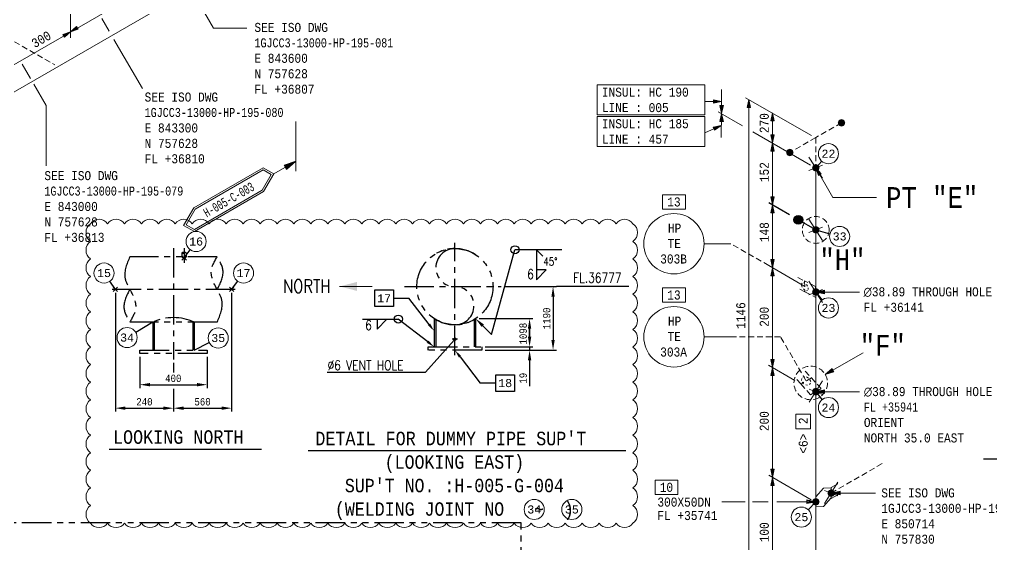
# Model space of a CAD drawing. Extents: x 0 to 841, y 0 to 594.
# Drawn here: x 237.4 to 527.1, y 151 to 307.4 of the extents above; entities that cross this region are included whole.
import ezdxf
from ezdxf.enums import TextEntityAlignment as Align

# ---------------------------------------------------------------- set-up
doc = ezdxf.new("R2010")
doc.units = 0
doc.header["$LTSCALE"] = 7
doc.header["$MEASUREMENT"] = 0
for name, pattern in [('CENTER', [2, 1.25, -0.25, 0.25, -0.25]), ('HIDDEN', [0.375, 0.25, -0.125]), ('PHANTOM', [2.5, 1.25, -0.25, 0.25, -0.25, 0.25, -0.25])]:
    doc.linetypes.add(name, pattern=pattern)
for name, color, linetype in [('1', 7, 'Continuous'), ('3', 7, 'Continuous'), ('FAB', 2, 'Continuous'), ('SUPT', 4, 'Continuous'), ('SYM', 7, 'Continuous'), ('T-TEXT1', 7, 'Continuous')]:
    doc.layers.add(name, color=color, linetype=linetype)
doc.styles.add('MARKING', font='monotxt.shx', dxfattribs={"width": 0.85, "height": 2.6})
doc.styles.add('ROMANS', font='romans.shx')
doc.styles.get("Standard").update_dxf_attribs({"font": 'txt.shx'})
doc.styles.add('TXT', font='monotxt.shx')

# ---------------------------------------------------------------- blocks, each defined once
blk = doc.blocks.new('TRI')
at = {"lineweight": 0}
blk.add_hatch(color=4, dxfattribs=at).paths.add_polyline_path([(340.4, 360.05), (339.74, 356.85), (341.07, 356.85)])
at = {"layer": 'SUPT', "lineweight": 0}
blk.add_line((340.4, 360.05), (339.74, 356.85), dxfattribs=at)
blk.add_lwpolyline([(340.4, 360.05), (341.07, 356.85), (339.74, 356.85), (340.4, 360.05), (341.07, 356.85)], dxfattribs=at)

msp = doc.modelspace()

# ---------------------------------------------------------------- hatches: boundary and pattern name
at = {"layer": 'FAB'}
msp.add_hatch(color=256, dxfattribs=at).paths.add_polyline_path([(470.8, 247.73, 1), (468.2, 247.73, 1)])

# ---------------------------------------------------------------- linework, layer by layer
at = {"color": 4}
msp.add_line((524.66, 176.55), (581.2, 176.55), dxfattribs=at)
at = {"color": 2, "linetype": 'Continuous'}
for points in [[(343.3, 221.87), (343.3, 226.83), (348.83, 226.83), (348.83, 221.87), (343.3, 221.87)], [(379.39, 196.62), (379.39, 201.58), (384.92, 201.58), (384.92, 196.62), (379.39, 196.62)]]:
    msp.add_lwpolyline(points, dxfattribs=at)
at = {"layer": '1', "color": 1, "linetype": 'Continuous', "lineweight": 0}
for p, q in [((474.7, 263.23), (474.7, 226.23)), ((474.7, 226.23), (474.7, 196.53)), ((474.7, 196.53), (474.7, 163.73)), ((474.7, 163.73), (474.7, 132.13))]:
    msp.add_line(p, q, dxfattribs=at)
at = {"layer": '1', "color": 2, "linetype": 'Continuous', "lineweight": 0}
for points in [[(477.34, 225.68), (474.69, 226.23), (477.34, 226.78), (477.34, 225.68)], [(477.34, 225.79), (474.69, 226.23), (477.34, 226.68)], [(477.34, 226.02), (474.69, 226.23), (477.34, 226.57)], [(477.34, 226.13), (474.69, 226.23), (477.34, 226.34)], [(480.09, 202.48), (477.52, 201.63), (479.54, 203.43), (480.09, 202.48)], [(480.03, 202.57), (477.52, 201.63), (479.59, 203.34)], [(479.92, 202.77), (477.52, 201.63), (479.65, 203.25)], [(479.87, 202.87), (477.52, 201.63), (479.76, 203.05)], [(477.35, 195.98), (474.7, 196.53), (477.35, 197.08), (477.35, 195.98)], [(477.35, 196.09), (474.7, 196.53), (477.35, 196.98)], [(477.35, 196.32), (474.7, 196.53), (477.35, 196.87)], [(477.35, 196.43), (474.7, 196.53), (477.35, 196.64)], [(481.95, 165.78), (479.3, 166.33), (481.95, 166.88), (481.95, 165.78)], [(481.95, 165.9), (479.3, 166.33), (481.95, 166.78)], [(481.95, 166.12), (479.3, 166.33), (481.95, 166.67)], [(481.95, 166.23), (479.3, 166.33), (481.95, 166.45)], [(472.05, 163.18), (474.7, 163.73), (472.05, 164.28), (472.05, 163.18)], [(472.05, 163.3), (474.7, 163.73), (472.05, 164.18)], [(472.05, 163.52), (474.7, 163.73), (472.05, 164.07)], [(472.05, 163.63), (474.7, 163.73), (472.05, 163.85)]]:
    msp.add_lwpolyline(points, dxfattribs=at)
at = {"layer": '3', "color": 2, "linetype": 'Continuous', "lineweight": 0}
for p, q in [((107.31, 211.62), (583.22, 486.47)), ((107.31, 219.9), (336.57, 352.12)), ((446.66, 279.42), (446.66, 286.62)), ((453.8, 284.13), (473.4, 272.83)), ((446.66, 283.02), (441.66, 283.02)), ((454.8, 143.68), (454.8, 283.63)), ((445.66, 279.92), (452.9, 275.71)), ((446.56, 272.22), (446.66, 279.42)), ((461.8, 270.63), (461.8, 279.63)), ((446.56, 275.82), (441.66, 273.62)), ((455.91, 273.97), (473.12, 264)), ((461.8, 233.48), (461.8, 270.63)), ((460.7, 234.11), (471.43, 227.91)), ((461.8, 171), (461.8, 233.48)), ((460.6, 204.43), (468.47, 199.89)), ((460.7, 171.63), (473.3, 164.33)), ((461.8, 139.66), (461.8, 171.13))]:
    msp.add_line(p, q, dxfattribs=at)
at = {"layer": '3', "color": 2, "linetype": 'HIDDEN', "lineweight": 0}
for p, q in [((460.7, 234.11), (449.44, 240.61)), ((469.33, 230.54), (471.37, 229.51)), ((470.63, 228.91), (470.43, 228.61)), ((471.43, 228.91), (471.03, 229.01)), ((474.64, 227.83), (471.37, 229.51)), ((471.37, 229.51), (471.49, 226.31)), ((471.37, 229.51), (471.49, 226.31)), ((471.49, 226.31), (469.45, 227.34)), ((470.43, 228.21), (470.63, 227.71)), ((471.03, 227.21), (471.43, 226.81)), ((471.49, 226.31), (474.75, 224.63)), ((472.23, 228.01), (471.93, 228.51)), ((471.93, 226.61), (472.23, 226.71)), ((472.43, 227.01), (472.43, 227.51)), ((474.69, 226.23), (474.64, 227.83)), ((474.7, 224.63), (474.7, 226.23)), ((464.2, 212.91), (449.44, 212.88)), ((471.79, 199.83), (464.15, 213.01)), ((470.25, 198.83), (468.45, 200.83)), ((473.45, 200.63), (470.25, 198.83)), ((473.4, 200.63), (470.3, 198.83)), ((470.55, 200.43), (470.45, 199.83)), ((471.45, 200.93), (470.85, 200.83)), ((471.55, 202.63), (473.45, 200.63)), ((472.55, 200.53), (471.95, 200.93)), ((473.25, 199.53), (472.95, 200.03)), ((476.3, 197.43), (473.4, 200.63)), ((470.3, 198.83), (473.1, 195.63)), ((470.65, 199.33), (471.05, 198.83)), ((471.75, 198.53), (472.25, 198.43)), ((472.85, 198.63), (473.15, 199.03)), ((474.7, 196.53), (476.3, 197.43)), ((473.1, 195.63), (474.7, 196.53))]:
    msp.add_line(p, q, dxfattribs=at)
at = {"layer": '3', "color": 2, "linetype": 'Continuous', "lineweight": 0}
for points in [[(254.94, 304.52), (252.64, 303.72), (254.44, 305.32), (254.94, 304.52)], [(254.84, 304.62), (252.64, 303.72), (254.54, 305.22)], [(254.84, 304.72), (252.64, 303.72), (254.54, 305.12)], [(254.74, 304.82), (252.64, 303.72), (254.64, 305.02)], [(250.34, 302.92), (252.64, 303.72), (250.84, 302.12), (250.34, 302.92)], [(250.44, 302.82), (252.64, 303.72), (250.74, 302.22)], [(250.44, 302.72), (252.64, 303.72), (250.74, 302.32)], [(250.54, 302.62), (252.64, 303.72), (250.64, 302.42)], [(409.56, 279.02), (441.66, 279.02), (441.66, 287.92), (409.56, 287.92), (409.56, 279.02)], [(444.26, 283.52), (446.66, 283.02), (444.26, 282.52), (444.26, 283.52)], [(444.26, 283.42), (446.66, 283.02), (444.26, 282.62)], [(444.26, 283.32), (446.66, 283.02), (444.26, 282.82)], [(444.26, 283.12), (446.66, 283.02), (444.26, 282.92)], [(447.16, 281.82), (446.66, 279.42), (446.16, 281.82), (447.16, 281.82)], [(447.06, 281.82), (446.66, 279.42), (446.26, 281.82)], [(446.96, 281.82), (446.66, 279.42), (446.46, 281.82)], [(446.76, 281.82), (446.66, 279.42), (446.56, 281.82)], [(454.3, 281.23), (454.8, 283.63), (455.3, 281.23), (454.3, 281.23)], [(454.4, 281.23), (454.8, 283.63), (455.2, 281.23)], [(454.6, 281.23), (454.8, 283.63), (455.1, 281.23)], [(454.7, 281.23), (454.8, 283.63), (454.9, 281.23)], [(409.56, 269.62), (441.66, 269.62), (441.66, 278.52), (409.56, 278.52), (409.56, 269.62)], [(446.16, 277.02), (446.66, 279.42), (447.16, 277.02), (446.16, 277.02)], [(446.26, 277.02), (446.66, 279.42), (447.06, 277.02)], [(446.46, 277.02), (446.66, 279.42), (446.96, 277.02)], [(446.56, 277.02), (446.66, 279.42), (446.76, 277.02)], [(461.3, 277.23), (461.8, 279.63), (462.3, 277.23), (461.3, 277.23)], [(461.4, 277.23), (461.8, 279.63), (462.2, 277.23)], [(461.6, 277.23), (461.8, 279.63), (462.1, 277.23)], [(461.7, 277.23), (461.8, 279.63), (461.9, 277.23)], [(444.16, 275.32), (446.56, 275.82), (444.56, 274.42), (444.16, 275.32)], [(444.26, 275.22), (446.56, 275.82), (444.56, 274.52)], [(444.26, 275.12), (446.56, 275.82), (444.46, 274.62)], [(444.36, 275.02), (446.56, 275.82), (444.46, 274.72)], [(462.3, 273.03), (461.8, 270.63), (461.3, 273.03), (462.3, 273.03)], [(462.2, 273.03), (461.8, 270.63), (461.4, 273.03)], [(462.1, 273.03), (461.8, 270.63), (461.6, 273.03)], [(461.9, 273.03), (461.8, 270.63), (461.7, 273.03)], [(461.3, 268.23), (461.8, 270.63), (462.3, 268.23), (461.3, 268.23)], [(461.4, 268.23), (461.8, 270.63), (462.2, 268.23)], [(461.6, 268.23), (461.8, 270.63), (462.1, 268.23)], [(461.7, 268.23), (461.8, 270.63), (461.9, 268.23)], [(476.3, 261.43), (474.7, 263.23), (475.5, 260.93), (476.3, 261.43)], [(476.2, 261.33), (474.7, 263.23), (475.6, 261.03)], [(476.1, 261.33), (474.7, 263.23), (475.7, 261.03)], [(476, 261.23), (474.7, 263.23), (475.8, 261.13)], [(429.04, 250.91), (435.84, 250.91), (435.84, 255.21), (429.04, 255.21), (429.04, 250.91)], [(462.3, 254.58), (461.8, 252.18), (461.3, 254.58), (462.3, 254.58)], [(461.3, 249.78), (461.8, 252.18), (462.3, 249.78), (461.3, 249.78)], [(462.2, 254.58), (461.8, 252.18), (461.4, 254.58)], [(461.4, 249.78), (461.8, 252.18), (462.2, 249.78)], [(462.1, 254.58), (461.8, 252.18), (461.6, 254.58)], [(461.6, 249.78), (461.8, 252.18), (462.1, 249.78)], [(461.9, 254.58), (461.8, 252.18), (461.7, 254.58)], [(461.7, 249.78), (461.8, 252.18), (461.9, 249.78)], [(462.3, 235.88), (461.8, 233.48), (461.3, 235.88), (462.3, 235.88)], [(462.2, 235.88), (461.8, 233.48), (461.4, 235.88)], [(462.1, 235.88), (461.8, 233.48), (461.6, 235.88)], [(461.9, 235.88), (461.8, 233.48), (461.7, 235.88)], [(461.3, 231.08), (461.8, 233.48), (462.3, 231.08), (461.3, 231.08)], [(461.4, 231.08), (461.8, 233.48), (462.2, 231.08)], [(461.6, 231.08), (461.8, 233.48), (462.1, 231.08)], [(461.7, 231.08), (461.8, 233.48), (461.9, 231.08)], [(429.04, 223.18), (435.84, 223.18), (435.84, 227.48), (429.04, 227.48), (429.04, 223.18)], [(462.3, 206.14), (461.8, 203.74), (461.3, 206.14), (462.3, 206.14)], [(462.2, 206.14), (461.8, 203.74), (461.4, 206.14)], [(462.1, 206.14), (461.8, 203.74), (461.6, 206.14)], [(461.9, 206.14), (461.8, 203.74), (461.7, 206.14)], [(461.3, 201.34), (461.8, 203.74), (462.3, 201.34), (461.3, 201.34)], [(461.4, 201.34), (461.8, 203.74), (462.2, 201.34)], [(461.6, 201.34), (461.8, 203.74), (462.1, 201.34)], [(461.7, 201.34), (461.8, 203.74), (461.9, 201.34)], [(473.1, 185.43), (473.1, 189.83), (468.8, 189.83), (468.8, 185.43), (473.1, 185.43)], [(462.3, 173.4), (461.8, 171), (461.3, 173.4), (462.3, 173.4)], [(461.3, 168.6), (461.8, 171), (462.3, 168.6), (461.3, 168.6)], [(462.2, 173.4), (461.8, 171), (461.4, 173.4)], [(461.4, 168.6), (461.8, 171), (462.2, 168.6)], [(462, 173.4), (461.8, 171), (461.5, 173.4)], [(461.6, 168.6), (461.8, 171), (462.1, 168.6)], [(461.9, 173.4), (461.8, 171), (461.7, 173.4)], [(461.7, 168.6), (461.8, 171), (461.9, 168.6)], [(426.8, 165.87), (433.6, 165.87), (433.6, 170.17), (426.8, 170.17), (426.8, 165.87)]]:
    msp.add_lwpolyline(points, dxfattribs=at)
for centre in [(432.44, 240.61), (432.44, 212.88)]:
    msp.add_circle(centre, 9, dxfattribs=at)
at = {"layer": '3', "color": 2, "linetype": 'HIDDEN', "lineweight": 0}
for centre, radius in [((474.7, 244.73), 4), ((473.19, 199.13), 5)]:
    msp.add_circle(centre, radius, dxfattribs=at)
at = {"layer": 'FAB', "linetype": 'Continuous', "lineweight": 0}
for p, q in [((252.64, 301.93), (252.64, 314.2)), ((295.22, 304.85), (305.22, 304.85)), ((238.27, 294.11), (240.74, 289.83)), ((241.73, 288.12), (245.35, 281.84)), ((245.35, 281.84), (245.35, 263.84)), ((474.7, 263.23), (476.47, 265.21)), ((449.44, 240.61), (441.44, 240.61)), ((449.44, 212.88), (441.44, 212.88))]:
    msp.add_line(p, q, dxfattribs=at)
at = {"layer": 'FAB', "lineweight": 0}
for p, q in [((289.25, 315.2), (295.22, 304.85)), ((261.96, 307.77), (264.18, 303.93)), ((265.58, 301.5), (274.04, 286.85)), ((474.7, 263.23), (479.79, 254.42)), ((479.79, 254.42), (492.79, 254.42)), ((474.69, 226.23), (487.69, 226.23)), ((477.52, 201.63), (488.78, 208.13)), ((474.7, 196.53), (487.7, 196.53)), ((479.3, 166.33), (492.53, 166.33)), ((453.7, 163.73), (446.7, 163.73)), ((460.55, 163.73), (455.88, 163.73)), ((474.7, 163.73), (463.12, 163.73))]:
    msp.add_line(p, q, dxfattribs=at)
at = {"layer": 'FAB'}
for p, q in [((466.9, 249.23), (460.73, 252.8)), ((474.7, 244.73), (469.5, 247.73)), ((474.7, 244.73), (478.91, 243.58)), ((474.69, 226.23), (476.61, 223.83)), ((474.69, 196.53), (476.61, 194.13)), ((474.7, 163.73), (472.46, 161.34))]:
    msp.add_line(p, q, dxfattribs=at)
at = {"layer": 'FAB', "color": 4, "linetype": 'PHANTOM'}
for p, q in [((386.93, 157.43), (198.75, 157.43)), ((386.93, 67.92), (386.93, 157.43))]:
    msp.add_line(p, q, dxfattribs=at)
at = {"layer": 'FAB', "color": 2, "linetype": 'Continuous', "lineweight": 0}
for centre in [(478.48, 267.44), (481.81, 242.79), (478.48, 221.48), (478.48, 191.79), (470.41, 159.15)]:
    msp.add_circle(centre, 3, dxfattribs=at)
at = {"layer": 'FAB'}
msp.add_circle((469.5, 247.73), 1.3, dxfattribs=at)
at = {"layer": 'SUPT', "linetype": 'Continuous', "lineweight": 0}
for p, q in [((319.77, 277.05), (319.77, 262.2)), ((319.77, 265.2), (313.25, 261.43))]:
    msp.add_line(p, q, dxfattribs=at)
at = {"layer": 'SUPT', "color": 1, "linetype": 'CENTER'}
for p, q in [((367.18, 207.4), (367.18, 240.86)), ((283.32, 239.27), (283.32, 206.14)), ((286.49, 239.27), (286.49, 234.97)), ((301.73, 227), (265.07, 227)), ((352.11, 227.82), (380.92, 227.82)), ((367.96, 212.17), (366.4, 212.17))]:
    msp.add_line(p, q, dxfattribs=at)
at = {"layer": 'SUPT', "color": 1, "linetype": 'PHANTOM'}
for p, q in [((285.85, 237.86), (285.85, 236.71)), ((287.13, 237.86), (287.13, 236.71)), ((296.34, 236.71), (270.31, 236.71)), ((296.34, 217.28), (270.31, 217.28)), ((277.14, 217.28), (277.14, 208.88)), ((277.61, 217.48), (277.61, 208.88)), ((289.04, 217.48), (289.04, 208.88)), ((289.5, 217.28), (289.5, 208.88)), ((361, 218.3), (361, 209.9)), ((361.47, 218.01), (361.47, 209.9)), ((372.89, 218.01), (372.89, 209.9)), ((373.36, 218.3), (373.36, 209.9)), ((273.32, 208.88), (293.32, 208.88)), ((273.32, 207.88), (273.32, 208.88)), ((293.32, 208.88), (293.32, 207.88)), ((359.18, 209.9), (375.18, 209.9)), ((359.18, 208.9), (359.18, 209.9)), ((375.18, 208.9), (359.18, 208.9)), ((375.18, 209.9), (375.18, 208.9)), ((293.32, 207.88), (273.32, 207.88))]:
    msp.add_line(p, q, dxfattribs=at)
at = {"layer": 'SUPT', "color": 2}
for p, q in [((286.49, 236.4), (288.3, 238.84)), ((378.08, 213.58), (385.06, 238.8)), ((391.51, 238.8), (391.51, 229.84)), ((393.41, 236.89), (391.51, 238.8)), ((285.83, 235.74), (287.15, 237.05)), ((287.15, 235.74), (285.83, 237.05)), ((391.51, 229.84), (394.4, 232.82)), ((394.4, 232.82), (391.51, 232.82)), ((266, 227), (264.33, 229.41)), ((300.64, 227), (302.45, 229.44)), ((266.66, 226.34), (265.35, 227.65)), ((265.35, 226.34), (266.66, 227.65)), ((266, 226), (266, 190.61)), ((299.99, 226.34), (301.3, 227.65)), ((301.3, 226.34), (299.99, 227.65)), ((300.64, 226), (300.64, 190.61)), ((381.92, 227.82), (397.42, 227.82)), ((418.96, 227.82), (397.42, 227.82)), ((348.83, 224.35), (353.46, 224.35)), ((396.42, 224.82), (396.42, 211.9)), ((277.14, 217.28), (272.06, 214.21)), ((339.68, 218.16), (350.34, 218.16)), ((344, 215.18), (346.89, 218.16)), ((344, 218.16), (344, 215.18)), ((374.36, 218.3), (390.42, 218.3)), ((375.48, 216.18), (378.08, 213.58)), ((389.42, 212.9), (389.42, 216.19)), ((389.42, 215.59), (389.42, 212.9)), ((366.97, 211.91), (358.42, 202.36)), ((289.5, 208.88), (293.98, 211.16)), ((376.18, 209.9), (390.42, 209.9)), ((376.18, 208.9), (390.42, 208.9)), ((389.42, 209.9), (389.42, 208.9)), ((390.42, 208.9), (397.42, 208.9)), ((273.32, 206.88), (273.32, 197.61)), ((293.32, 206.88), (293.32, 197.61)), ((389.42, 205.9), (389.42, 198.18)), ((283.32, 205.14), (283.32, 202.24)), ((329.15, 202.36), (358.42, 202.36)), ((276.32, 198.61), (290.32, 198.61)), ((283.32, 197.4), (283.32, 190.61)), ((379.39, 199.1), (374.75, 199.1)), ((269, 191.61), (280.32, 191.61)), ((286.32, 191.61), (297.64, 191.61)), ((309.59, 179.32), (264.16, 179.32)), ((418.14, 178.89), (323.49, 178.89))]:
    msp.add_line(p, q, dxfattribs=at)
at = {"layer": 'SUPT', "color": 2, "linetype": 'Continuous'}
msp.add_line((399.04, 238.8), (385.04, 238.8), dxfattribs=at)
at = {"layer": 'SUPT', "color": 2, "lineweight": 0}
msp.add_line((342.53, 227.91), (332.8, 227.88), dxfattribs=at)
at = {"layer": 'SUPT', "linetype": 'Continuous', "lineweight": 0}
for points in [[(289.4, 251.33), (286.35, 246.06), (289.59, 244.25), (310.19, 256.16), (313.25, 261.43), (310.01, 263.24)], [(310.01, 262.59), (289.82, 250.92), (287.12, 246.27), (289.58, 244.9), (309.78, 256.57), (312.47, 261.22)]]:
    msp.add_lwpolyline(points, close=True, dxfattribs=at)
at = {"layer": 'SUPT', "color": 1, "linetype": 'Continuous', "lineweight": 0, "flags": 128}
msp.add_lwpolyline([(258.62, 246.57, 0.520567), (258.62, 246.57, 0.520567), (258.62, 246.57, 0.520567), (258.62, 241.32, 0.520567), (258.62, 236.07, 0.520567), (258.62, 230.83, 0.520567), (258.62, 225.58, 0.520567), (258.62, 220.33, 0.520567), (258.62, 215.08, 0.520567), (258.62, 209.83, 0.520567), (258.62, 204.58, 0.520567), (258.62, 199.34, 0.520567), (258.62, 194.09, 0.520567), (258.62, 188.84, 0.520567), (258.62, 183.59, 0.520567), (258.62, 178.34, 0.520567), (258.62, 173.1, 0.520567), (258.62, 167.85, 0.520567), (258.62, 162.6, 0.520567), (258.62, 157.35, 0.520567), (258.62, 157.35, 0.520567), (263.67, 157.35, 0.520567), (268.72, 157.35, 0.520567), (273.77, 157.35, 0.520567), (278.82, 157.35, 0.520567), (283.87, 157.35, 0.520567), (288.92, 157.35, 0.520567), (293.97, 157.35, 0.520567), (299.02, 157.35, 0.520567), (304.07, 157.35, 0.520567), (309.12, 157.35, 0.520567), (314.17, 157.35, 0.520567), (319.22, 157.35, 0.520567), (324.27, 157.35, 0.520567), (329.33, 157.35, 0.520567), (334.38, 157.35, 0.520567), (339.43, 157.35, 0.520567), (344.48, 157.35, 0.520567), (349.53, 157.35, 0.520567), (354.58, 157.35, 0.520567), (359.63, 157.35, 0.520567), (364.68, 157.35, 0.520567), (369.73, 157.35, 0.520567), (374.78, 157.35, 0.520567), (379.83, 157.35, 0.520567), (384.88, 157.35, 0.520567), (389.93, 157.35, 0.520567), (394.98, 157.35, 0.520567), (400.03, 157.35, 0.520567), (405.08, 157.35, 0.520567), (410.13, 157.35, 0.520567), (415.19, 157.35, 0.520567), (420.24, 157.35, 0.520567), (420.24, 157.35, 0.520567), (420.24, 162.6, 0.520567), (420.24, 167.85, 0.520567), (420.24, 173.1, 0.520567), (420.24, 178.34, 0.520567), (420.24, 183.59, 0.520567), (420.24, 188.84, 0.520567), (420.24, 194.09, 0.520567), (420.24, 199.34, 0.520567), (420.24, 204.58, 0.520567), (420.24, 209.83, 0.520567), (420.24, 215.08, 0.520567), (420.24, 220.33, 0.520567), (420.24, 225.58, 0.520567), (420.24, 230.83, 0.520567), (420.24, 236.07, 0.520567), (420.24, 241.32, 0.520567), (420.24, 246.57, 0.520567), (420.24, 246.57, 0.520567), (415.19, 246.57, 0.520567), (410.13, 246.57, 0.520567), (405.08, 246.57, 0.520567), (400.03, 246.57, 0.520567), (394.98, 246.57, 0.520567), (389.93, 246.57, 0.520567), (384.88, 246.57, 0.520567), (379.83, 246.57, 0.520567), (374.78, 246.57, 0.520567), (369.73, 246.57, 0.520567), (364.68, 246.57, 0.520567), (359.63, 246.57, 0.520567), (354.58, 246.57, 0.520567), (349.53, 246.57, 0.520567), (344.48, 246.57, 0.520567), (339.43, 246.57, 0.520567), (334.38, 246.57, 0.520567), (329.33, 246.57, 0.520567), (324.27, 246.57, 0.520567), (319.22, 246.57, 0.520567), (314.17, 246.57, 0.520567), (309.12, 246.57, 0.520567), (304.07, 246.57, 0.520567), (299.02, 246.57, 0.520567), (293.97, 246.57, 0.520567), (288.92, 246.57, 0.520567), (283.87, 246.57, 0.520567), (278.82, 246.57, 0.520567), (273.77, 246.57, 0.520567), (268.72, 246.57, 0.520567), (263.67, 246.57, 0.520567), (258.62, 246.57, 0.520567)], format="xyb", dxfattribs=at)
at = {"layer": 'SUPT', "color": 2, "linetype": 'Continuous'}
for points in [[(359.47, 216.58), (353.46, 224.35)], [(368.71, 206.92), (374.75, 199.1)]]:
    msp.add_lwpolyline(points, dxfattribs=at)
at = {"layer": 'SUPT', "color": 2}
msp.add_lwpolyline([(359.06, 211.4), (350.31, 218.16)], dxfattribs=at)
at = {"layer": 'SUPT', "color": 2, "linetype": 'Continuous', "lineweight": 0}
for centre in [(290.05, 241.28), (262.62, 231.88), (304.2, 231.88), (269.49, 212.65), (296.65, 212.52), (390.82, 161.43), (402.01, 161.43)]:
    msp.add_circle(centre, 3, dxfattribs=at)
at = {"layer": 'SUPT', "color": 1, "linetype": 'PHANTOM'}
for centre, radius in [((367.18, 227.82), 11.35), ((367.18, 212.17), 0.335)]:
    msp.add_circle(centre, radius, dxfattribs=at)
at = {"layer": 'SUPT', "color": 2}
for centre in [(385.07, 238.82), (350.34, 218.16)]:
    msp.add_circle(centre, 1.21, dxfattribs=at)
at = {"layer": 'SUPT', "color": 1, "linetype": 'PHANTOM'}
for centre, radius, start, end in [((367.18, 227.82), 11.35, 57.0169, 122.9831), ((367.18, 233.5), 5.68, 90, 270), ((286.49, 237.2), 0.803, 217.1673, 322.8327), ((367.18, 222.15), 5.68, 270, 90), ((283.32, 203.5), 15.1, 65.84, 114.16), ((367.18, 227.82), 11.35, 237.0169, 302.9831)]:
    msp.add_arc(centre, radius, start, end, dxfattribs=at)
for points in [[(286.49, 237.86), (286.37, 237.92), (286.15, 238.04), (285.94, 237.91), (285.85, 237.86)], [(296.34, 227), (297.28, 228.79), (298.99, 232.17), (297.15, 235.32), (296.34, 236.71)], [(270.31, 227), (269.36, 225.21), (267.65, 221.83), (269.49, 218.68), (270.31, 217.28)]]:
    msp.add_open_spline(points, degree=3, knots=[1.177559, 1.177559, 1.177559, 1.177559, 1.843458, 2.374059, 2.374059, 2.374059, 2.374059], dxfattribs=at)
for points in [[(287.13, 237.86), (286.73, 237.96), (286.49, 237.86), (286.13, 237.74), (285.85, 237.86)], [(270.31, 236.71), (268.85, 230.58), (270.31, 227), (272.06, 221.52), (270.31, 217.28)], [(296.34, 217.28), (297.8, 223.42), (296.34, 227), (294.58, 232.48), (296.34, 236.71)]]:
    msp.add_spline(points, degree=3, dxfattribs=at)
at = {"layer": 'SUPT', "color": 2, "lineweight": 0}
msp.add_solid([(338.01, 226.56), (338, 229.23), (332.8, 227.88)], dxfattribs=at)
at = {"layer": 'SUPT', "color": 2}
for points in [[(395.92, 224.82), (396.92, 224.82), (396.42, 227.82)], [(375.13, 215.82), (375.84, 216.53), (373.36, 218.3)], [(388.92, 215.3), (389.92, 215.3), (389.42, 218.3)], [(359.31, 211.73), (361.04, 209.87), (358.8, 211.07)], [(388.92, 212.9), (389.92, 212.9), (389.42, 209.9)], [(388.92, 212.9), (389.92, 212.9), (389.42, 209.9)], [(395.92, 211.9), (396.92, 211.9), (396.42, 208.9)], [(388.92, 205.9), (389.92, 205.9), (389.42, 208.9)], [(276.32, 199.11), (276.32, 198.11), (273.32, 198.61)], [(290.32, 199.11), (290.32, 198.11), (293.32, 198.61)], [(269, 192.11), (269, 191.11), (266, 191.61)], [(280.32, 192.11), (280.32, 191.11), (283.32, 191.61)], [(286.32, 192.11), (286.32, 191.11), (283.32, 191.61)], [(297.64, 192.11), (297.64, 191.11), (300.64, 191.61)]]:
    msp.add_solid(points, dxfattribs=at)
at = {"layer": 'SUPT', "color": 2, "linetype": 'Continuous'}
for points in [[(359.14, 216.32), (361, 214.6), (359.8, 216.83)], [(369.04, 207.18), (367.18, 208.9), (368.38, 206.67)]]:
    msp.add_solid(points, dxfattribs=at)
at = {"layer": 'SYM', "color": 2, "linetype": 'HIDDEN', "lineweight": 0}
for p, q in [((482.4, 276.63), (474.7, 272.23)), ((474.7, 272.23), (467, 267.83)), ((474.7, 272.23), (474.7, 263.23)), ((479.3, 166.33), (494.88, 175.33))]:
    msp.add_line(p, q, dxfattribs=at)
at = {"layer": 'T-TEXT1', "color": 2, "linetype": 'HIDDEN', "lineweight": 0}
msp.add_line((233.65, 302.12), (247.92, 293.92), dxfattribs=at)
at = {"layer": 'T-TEXT1', "color": 2, "linetype": 'Continuous', "lineweight": 0}
for p, q in [((472.67, 266.42), (476.67, 260.12)), ((472.67, 262.42), (476.67, 264.02)), ((472.67, 247.92), (476.67, 241.62)), ((472.67, 243.92), (476.67, 245.52)), ((472.67, 229.42), (476.67, 223.12)), ((472.67, 225.42), (476.67, 227.02)), ((476.72, 199.72), (472.72, 193.42)), ((476.72, 195.72), (472.72, 197.32)), ((481.32, 169.52), (477.32, 163.22)), ((481.32, 165.52), (477.32, 167.12))]:
    msp.add_line(p, q, dxfattribs=at)
for points in [[(482.4, 277.63), (482.6, 277.53), (482.7, 277.53), (482.9, 277.43), (483, 277.33), (483.1, 277.23), (483.2, 277.13), (483.3, 276.93), (483.3, 276.83), (483.4, 276.63), (483.3, 276.43), (483.3, 276.33), (483.2, 276.13), (483.1, 276.03), (483, 275.93), (482.9, 275.83), (482.7, 275.73), (482.6, 275.73), (482.4, 275.73), (482.2, 275.73), (482.1, 275.73), (481.9, 275.83), (481.8, 275.93), (481.7, 276.03), (481.6, 276.13), (481.5, 276.33), (481.5, 276.43), (481.5, 276.63), (481.5, 276.83), (481.5, 276.93), (481.6, 277.13), (481.7, 277.23), (481.8, 277.33), (481.9, 277.43), (482.1, 277.53), (482.2, 277.53), (482.4, 277.63), (482.4, 277.63), (482.6, 277.53), (482.4, 275.63), (482.2, 275.73), (482.4, 277.63), (482.6, 277.53), (482.7, 277.53), (482.2, 275.73), (482.1, 275.73), (482.6, 277.53), (482.7, 277.53), (482.9, 277.43), (482.1, 275.73), (481.9, 275.83), (482.7, 277.53), (482.9, 277.43), (483, 277.33), (481.9, 275.83), (481.8, 275.93), (482.9, 277.43), (483, 277.33), (483.1, 277.23), (481.8, 275.93), (481.7, 276.03), (483, 277.33), (483.1, 277.23), (483.2, 277.13), (481.7, 276.03), (481.6, 276.13), (483.1, 277.23), (483.2, 277.13), (483.3, 276.93), (481.6, 276.13), (481.5, 276.33), (483.2, 277.13), (483.3, 276.93), (483.3, 276.83), (481.5, 276.33), (481.5, 276.43), (483.3, 276.93), (483.3, 276.83), (483.4, 276.63), (481.5, 276.43), (481.4, 276.63), (483.3, 276.83), (483.4, 276.63), (483.3, 276.43), (481.4, 276.63), (481.5, 276.83), (483.4, 276.63), (483.3, 276.43), (483.3, 276.33), (481.5, 276.83), (481.5, 276.93), (483.3, 276.43), (483.3, 276.33), (483.2, 276.13), (481.5, 276.93), (481.6, 277.13), (483.3, 276.33)], [(483.3, 276.33), (483.2, 276.13), (483.1, 276.03), (481.6, 277.13), (481.7, 277.23), (483.2, 276.13), (483.1, 276.03), (483, 275.93), (481.7, 277.23), (481.8, 277.33), (483.1, 276.03), (483, 275.93), (482.9, 275.83), (481.8, 277.33), (481.9, 277.43), (483, 275.93), (482.9, 275.83), (482.7, 275.73), (481.9, 277.43), (482.1, 277.53), (482.9, 275.83), (482.7, 275.73), (482.6, 275.73), (482.1, 277.53), (482.2, 277.53), (482.7, 275.73), (482.6, 275.73), (482.4, 275.63), (482.2, 277.53), (482.4, 277.63), (482.6, 275.73)], [(467, 268.83), (467.2, 268.73), (467.3, 268.73), (467.5, 268.63), (467.6, 268.53), (467.7, 268.43), (467.8, 268.33), (467.9, 268.13), (467.9, 268.03), (468, 267.83), (467.9, 267.63), (467.9, 267.53), (467.8, 267.33), (467.7, 267.23), (467.6, 267.13), (467.5, 267.03), (467.3, 266.93), (467.2, 266.93), (467, 266.93), (466.8, 266.93), (466.7, 266.93), (466.5, 267.03), (466.4, 267.13), (466.3, 267.23), (466.2, 267.33), (466.1, 267.53), (466.1, 267.63), (466.1, 267.83), (466.1, 268.03), (466.1, 268.13), (466.2, 268.33), (466.3, 268.43), (466.4, 268.53), (466.5, 268.63), (466.7, 268.73), (466.8, 268.73), (467, 268.83), (467, 268.83), (467.2, 268.73), (467, 266.83), (466.8, 266.93), (467, 268.83), (467.2, 268.73), (467.3, 268.73), (466.8, 266.93), (466.7, 266.93), (467.2, 268.73), (467.3, 268.73), (467.5, 268.63), (466.7, 266.93), (466.5, 267.03), (467.3, 268.73), (467.5, 268.63), (467.6, 268.53), (466.5, 267.03), (466.4, 267.13), (467.5, 268.63), (467.6, 268.53), (467.7, 268.43), (466.4, 267.13), (466.3, 267.23), (467.6, 268.53), (467.7, 268.43), (467.8, 268.33), (466.3, 267.23), (466.2, 267.33), (467.7, 268.43), (467.8, 268.33), (467.9, 268.13), (466.2, 267.33), (466.1, 267.53), (467.8, 268.33), (467.9, 268.13), (467.9, 268.03), (466.1, 267.53), (466.1, 267.63), (467.9, 268.13), (467.9, 268.03), (468, 267.83), (466.1, 267.63), (466, 267.83), (467.9, 268.03), (468, 267.83), (467.9, 267.63), (466, 267.83), (466.1, 268.03), (468, 267.83), (467.9, 267.63), (467.9, 267.53), (466.1, 268.03), (466.1, 268.13), (467.9, 267.63), (467.9, 267.53), (467.8, 267.33), (466.1, 268.13), (466.2, 268.33), (467.9, 267.53)], [(467.9, 267.53), (467.8, 267.33), (467.7, 267.23), (466.2, 268.33), (466.3, 268.43), (467.8, 267.33), (467.7, 267.23), (467.6, 267.13), (466.3, 268.43), (466.4, 268.53), (467.7, 267.23), (467.6, 267.13), (467.5, 267.03), (466.4, 268.53), (466.5, 268.63), (467.6, 267.13), (467.5, 267.03), (467.3, 266.93), (466.5, 268.63), (466.7, 268.73), (467.5, 267.03), (467.3, 266.93), (467.2, 266.93), (466.7, 268.73), (466.8, 268.73), (467.3, 266.93), (467.2, 266.93), (467, 266.83), (466.8, 268.73), (467, 268.83), (467.2, 266.93)], [(474.7, 264.23), (474.9, 264.13), (475, 264.13), (475.2, 264.03), (475.3, 263.93), (475.4, 263.83), (475.5, 263.73), (475.6, 263.53), (475.6, 263.43), (475.7, 263.23), (475.6, 263.03), (475.6, 262.93), (475.5, 262.73), (475.4, 262.63), (475.3, 262.53), (475.2, 262.43), (475, 262.33), (474.9, 262.33), (474.7, 262.33), (474.5, 262.33), (474.4, 262.33), (474.2, 262.43), (474.1, 262.53), (474, 262.63), (473.9, 262.73), (473.8, 262.93), (473.8, 263.03), (473.8, 263.23), (473.8, 263.43), (473.8, 263.53), (473.9, 263.73), (474, 263.83), (474.1, 263.93), (474.2, 264.03), (474.4, 264.13), (474.5, 264.13), (474.7, 264.23), (474.7, 264.23), (474.9, 264.13), (474.7, 262.23), (474.5, 262.33), (474.7, 264.23), (474.9, 264.13), (475, 264.13), (474.5, 262.33), (474.4, 262.33), (474.9, 264.13), (475, 264.13), (475.2, 264.03), (474.4, 262.33), (474.2, 262.43), (475, 264.13), (475.2, 264.03), (475.3, 263.93), (474.2, 262.43), (474.1, 262.53), (475.2, 264.03), (475.3, 263.93), (475.4, 263.83), (474.1, 262.53), (474, 262.63), (475.3, 263.93), (475.4, 263.83), (475.5, 263.73), (474, 262.63), (473.9, 262.73), (475.4, 263.83), (475.5, 263.73), (475.6, 263.53), (473.9, 262.73), (473.8, 262.93), (475.5, 263.73), (475.6, 263.53), (475.6, 263.43), (473.8, 262.93), (473.8, 263.03), (475.6, 263.53), (475.6, 263.43), (475.7, 263.23), (473.8, 263.03), (473.7, 263.23), (475.6, 263.43), (475.7, 263.23), (475.6, 263.03), (473.7, 263.23), (473.8, 263.43), (475.7, 263.23), (475.6, 263.03), (475.6, 262.93), (473.8, 263.43), (473.8, 263.53), (475.6, 263.03), (475.6, 262.93), (475.5, 262.73), (473.8, 263.53), (473.9, 263.73), (475.6, 262.93)], [(475.6, 262.93), (475.5, 262.73), (475.4, 262.63), (473.9, 263.73), (474, 263.83), (475.5, 262.73), (475.4, 262.63), (475.3, 262.53), (474, 263.83), (474.1, 263.93), (475.4, 262.63), (475.3, 262.53), (475.2, 262.43), (474.1, 263.93), (474.2, 264.03), (475.3, 262.53), (475.2, 262.43), (475, 262.33), (474.2, 264.03), (474.4, 264.13), (475.2, 262.43), (475, 262.33), (474.9, 262.33), (474.4, 264.13), (474.5, 264.13), (475, 262.33), (474.9, 262.33), (474.7, 262.23), (474.5, 264.13), (474.7, 264.23), (474.9, 262.33)], [(474.7, 245.73), (474.9, 245.63), (475, 245.63), (475.2, 245.53), (475.3, 245.43), (475.4, 245.33), (475.5, 245.23), (475.6, 245.03), (475.6, 244.93), (475.7, 244.73), (475.6, 244.53), (475.6, 244.43), (475.5, 244.23), (475.4, 244.13), (475.3, 244.03), (475.2, 243.93), (475, 243.83), (474.9, 243.83), (474.7, 243.83), (474.5, 243.83), (474.4, 243.83), (474.2, 243.93), (474.1, 244.03), (474, 244.13), (473.9, 244.23), (473.8, 244.43), (473.8, 244.53), (473.8, 244.73), (473.8, 244.93), (473.8, 245.03), (473.9, 245.23), (474, 245.33), (474.1, 245.43), (474.2, 245.53), (474.4, 245.63), (474.5, 245.63), (474.7, 245.73), (474.7, 245.73), (474.9, 245.63), (474.7, 243.73), (474.5, 243.83), (474.7, 245.73), (474.9, 245.63), (475, 245.63), (474.5, 243.83), (474.4, 243.83), (474.9, 245.63), (475, 245.63), (475.2, 245.53), (474.4, 243.83), (474.2, 243.93), (475, 245.63), (475.2, 245.53), (475.3, 245.43), (474.2, 243.93), (474.1, 244.03), (475.2, 245.53), (475.3, 245.43), (475.4, 245.33), (474.1, 244.03), (474, 244.13), (475.3, 245.43), (475.4, 245.33), (475.5, 245.23), (474, 244.13), (473.9, 244.23), (475.4, 245.33), (475.5, 245.23), (475.6, 245.03), (473.9, 244.23), (473.8, 244.43), (475.5, 245.23), (475.6, 245.03), (475.6, 244.93), (473.8, 244.43), (473.8, 244.53), (475.6, 245.03), (475.6, 244.93), (475.7, 244.73), (473.8, 244.53), (473.7, 244.73), (475.6, 244.93), (475.7, 244.73), (475.6, 244.53), (473.7, 244.73), (473.8, 244.93), (475.7, 244.73), (475.6, 244.53), (475.6, 244.43), (473.8, 244.93), (473.8, 245.03), (475.6, 244.53), (475.6, 244.43), (475.5, 244.23), (473.8, 245.03), (473.9, 245.23), (475.6, 244.43)], [(475.6, 244.43), (475.5, 244.23), (475.4, 244.13), (473.9, 245.23), (474, 245.33), (475.5, 244.23), (475.4, 244.13), (475.3, 244.03), (474, 245.33), (474.1, 245.43), (475.4, 244.13), (475.3, 244.03), (475.2, 243.93), (474.1, 245.43), (474.2, 245.53), (475.3, 244.03), (475.2, 243.93), (475, 243.83), (474.2, 245.53), (474.4, 245.63), (475.2, 243.93), (475, 243.83), (474.9, 243.83), (474.4, 245.63), (474.5, 245.63), (475, 243.83), (474.9, 243.83), (474.7, 243.73), (474.5, 245.63), (474.7, 245.73), (474.9, 243.83)], [(474.7, 227.23), (474.9, 227.13), (475, 227.13), (475.2, 227.03), (475.3, 226.93), (475.4, 226.83), (475.5, 226.73), (475.6, 226.53), (475.6, 226.43), (475.7, 226.23), (475.6, 226.03), (475.6, 225.93), (475.5, 225.73), (475.4, 225.63), (475.3, 225.53), (475.2, 225.43), (475, 225.33), (474.9, 225.33), (474.7, 225.33), (474.5, 225.33), (474.4, 225.33), (474.2, 225.43), (474.1, 225.53), (474, 225.63), (473.9, 225.73), (473.8, 225.93), (473.8, 226.03), (473.8, 226.23), (473.8, 226.43), (473.8, 226.53), (473.9, 226.73), (474, 226.83), (474.1, 226.93), (474.2, 227.03), (474.4, 227.13), (474.5, 227.13), (474.7, 227.23), (474.7, 227.23), (474.9, 227.13), (474.7, 225.23), (474.5, 225.33), (474.7, 227.23), (474.9, 227.13), (475, 227.13), (474.5, 225.33), (474.4, 225.33), (474.9, 227.13), (475, 227.13), (475.2, 227.03), (474.4, 225.33), (474.2, 225.43), (475, 227.13), (475.2, 227.03), (475.3, 226.93), (474.2, 225.43), (474.1, 225.53), (475.2, 227.03), (475.3, 226.93), (475.4, 226.83), (474.1, 225.53), (474, 225.63), (475.3, 226.93), (475.4, 226.83), (475.5, 226.73), (474, 225.63), (473.9, 225.73), (475.4, 226.83), (475.5, 226.73), (475.6, 226.53), (473.9, 225.73), (473.8, 225.93), (475.5, 226.73), (475.6, 226.53), (475.6, 226.43), (473.8, 225.93), (473.8, 226.03), (475.6, 226.53), (475.6, 226.43), (475.7, 226.23), (473.8, 226.03), (473.7, 226.23), (475.6, 226.43), (475.7, 226.23), (475.6, 226.03), (473.7, 226.23), (473.8, 226.43), (475.7, 226.23), (475.6, 226.03), (475.6, 225.93), (473.8, 226.43), (473.8, 226.53), (475.6, 226.03), (475.6, 225.93), (475.5, 225.73), (473.8, 226.53), (473.9, 226.73), (475.6, 225.93)], [(475.6, 225.93), (475.5, 225.73), (475.4, 225.63), (473.9, 226.73), (474, 226.83), (475.5, 225.73), (475.4, 225.63), (475.3, 225.53), (474, 226.83), (474.1, 226.93), (475.4, 225.63), (475.3, 225.53), (475.2, 225.43), (474.1, 226.93), (474.2, 227.03), (475.3, 225.53), (475.2, 225.43), (475, 225.33), (474.2, 227.03), (474.4, 227.13), (475.2, 225.43), (475, 225.33), (474.9, 225.33), (474.4, 227.13), (474.5, 227.13), (475, 225.33), (474.9, 225.33), (474.7, 225.23), (474.5, 227.13), (474.7, 227.23), (474.9, 225.33)], [(474.7, 197.53), (474.9, 197.43), (475, 197.43), (475.2, 197.33), (475.3, 197.23), (475.4, 197.13), (475.5, 197.03), (475.6, 196.83), (475.6, 196.73), (475.7, 196.53), (475.6, 196.33), (475.6, 196.23), (475.5, 196.03), (475.4, 195.93), (475.3, 195.83), (475.2, 195.73), (475, 195.63), (474.9, 195.63), (474.7, 195.63), (474.5, 195.63), (474.4, 195.63), (474.2, 195.73), (474.1, 195.83), (474, 195.93), (473.9, 196.03), (473.8, 196.23), (473.8, 196.33), (473.8, 196.53), (473.8, 196.73), (473.8, 196.83), (473.9, 197.03), (474, 197.13), (474.1, 197.23), (474.2, 197.33), (474.4, 197.43), (474.5, 197.43), (474.7, 197.53), (474.7, 197.53), (474.9, 197.43), (474.7, 195.53), (474.5, 195.63), (474.7, 197.53), (474.9, 197.43), (475, 197.43), (474.5, 195.63), (474.4, 195.63), (474.9, 197.43), (475, 197.43), (475.2, 197.33), (474.4, 195.63), (474.2, 195.73), (475, 197.43), (475.2, 197.33), (475.3, 197.23), (474.2, 195.73), (474.1, 195.83), (475.2, 197.33), (475.3, 197.23), (475.4, 197.13), (474.1, 195.83), (474, 195.93), (475.3, 197.23), (475.4, 197.13), (475.5, 197.03), (474, 195.93), (473.9, 196.03), (475.4, 197.13), (475.5, 197.03), (475.6, 196.83), (473.9, 196.03), (473.8, 196.23), (475.5, 197.03), (475.6, 196.83), (475.6, 196.73), (473.8, 196.23), (473.8, 196.33), (475.6, 196.83), (475.6, 196.73), (475.7, 196.53), (473.8, 196.33), (473.7, 196.53), (475.6, 196.73), (475.7, 196.53), (475.6, 196.33), (473.7, 196.53), (473.8, 196.73), (475.7, 196.53), (475.6, 196.33), (475.6, 196.23), (473.8, 196.73), (473.8, 196.83), (475.6, 196.33), (475.6, 196.23), (475.5, 196.03), (473.8, 196.83), (473.9, 197.03), (475.6, 196.23)], [(475.6, 196.23), (475.5, 196.03), (475.4, 195.93), (473.9, 197.03), (474, 197.13), (475.5, 196.03), (475.4, 195.93), (475.3, 195.83), (474, 197.13), (474.1, 197.23), (475.4, 195.93), (475.3, 195.83), (475.2, 195.73), (474.1, 197.23), (474.2, 197.33), (475.3, 195.83), (475.2, 195.73), (475, 195.63), (474.2, 197.33), (474.4, 197.43), (475.2, 195.73), (475, 195.63), (474.9, 195.63), (474.4, 197.43), (474.5, 197.43), (475, 195.63), (474.9, 195.63), (474.7, 195.53), (474.5, 197.43), (474.7, 197.53), (474.9, 195.63)], [(481.3, 169.03), (479.3, 167.93), (479.3, 164.73), (481.3, 165.83)], [(474.7, 163.73), (474.7, 165.23), (477, 167.73), (479.3, 167.83), (479.3, 164.93), (477, 162.33), (474.7, 162.23), (474.7, 163.73)], [(479.3, 167.33), (479.5, 167.23), (479.6, 167.23), (479.8, 167.13), (479.9, 167.03), (480, 166.93), (480.1, 166.83), (480.2, 166.63), (480.2, 166.53), (480.3, 166.33), (480.2, 166.13), (480.2, 166.03), (480.1, 165.83), (480, 165.73), (479.9, 165.63), (479.8, 165.53), (479.6, 165.43), (479.5, 165.43), (479.3, 165.43), (479.1, 165.43), (479, 165.43), (478.8, 165.53), (478.7, 165.63), (478.6, 165.73), (478.5, 165.83), (478.4, 166.03), (478.4, 166.13), (478.4, 166.33), (478.4, 166.53), (478.4, 166.63), (478.5, 166.83), (478.6, 166.93), (478.7, 167.03), (478.8, 167.13), (479, 167.23), (479.1, 167.23), (479.3, 167.33), (479.3, 167.33), (479.5, 167.23), (479.3, 165.33), (479.1, 165.43), (479.3, 167.33), (479.5, 167.23), (479.6, 167.23), (479.1, 165.43), (479, 165.43), (479.5, 167.23), (479.6, 167.23), (479.8, 167.13), (479, 165.43), (478.8, 165.53), (479.6, 167.23), (479.8, 167.13), (479.9, 167.03), (478.8, 165.53), (478.7, 165.63), (479.8, 167.13), (479.9, 167.03), (480, 166.93), (478.7, 165.63), (478.6, 165.73), (479.9, 167.03), (480, 166.93), (480.1, 166.83), (478.6, 165.73), (478.5, 165.83), (480, 166.93), (480.1, 166.83), (480.2, 166.63), (478.5, 165.83), (478.4, 166.03), (480.1, 166.83), (480.2, 166.63), (480.2, 166.53), (478.4, 166.03), (478.4, 166.13), (480.2, 166.63), (480.2, 166.53), (480.3, 166.33), (478.4, 166.13), (478.3, 166.33), (480.2, 166.53), (480.3, 166.33), (480.2, 166.13), (478.3, 166.33), (478.4, 166.53), (480.3, 166.33), (480.2, 166.13), (480.2, 166.03), (478.4, 166.53), (478.4, 166.63), (480.2, 166.13), (480.2, 166.03), (480.1, 165.83), (478.4, 166.63), (478.5, 166.83), (480.2, 166.03)], [(480.2, 166.03), (480.1, 165.83), (480, 165.73), (478.5, 166.83), (478.6, 166.93), (480.1, 165.83), (480, 165.73), (479.9, 165.63), (478.6, 166.93), (478.7, 167.03), (480, 165.73), (479.9, 165.63), (479.8, 165.53), (478.7, 167.03), (478.8, 167.13), (479.9, 165.63), (479.8, 165.53), (479.6, 165.43), (478.8, 167.13), (479, 167.23), (479.8, 165.53), (479.6, 165.43), (479.5, 165.43), (479, 167.23), (479.1, 167.23), (479.6, 165.43), (479.5, 165.43), (479.3, 165.33), (479.1, 167.23), (479.3, 167.33), (479.5, 165.43)], [(474.7, 164.73), (474.9, 164.63), (475, 164.63), (475.2, 164.53), (475.3, 164.43), (475.4, 164.33), (475.5, 164.23), (475.6, 164.03), (475.6, 163.93), (475.7, 163.73), (475.6, 163.53), (475.6, 163.43), (475.5, 163.23), (475.4, 163.13), (475.3, 163.03), (475.2, 162.93), (475, 162.83), (474.9, 162.83), (474.7, 162.83), (474.5, 162.83), (474.4, 162.83), (474.2, 162.93), (474.1, 163.03), (474, 163.13), (473.9, 163.23), (473.8, 163.43), (473.8, 163.53), (473.8, 163.73), (473.8, 163.93), (473.8, 164.03), (473.9, 164.23), (474, 164.33), (474.1, 164.43), (474.2, 164.53), (474.4, 164.63), (474.5, 164.63), (474.7, 164.73), (474.7, 164.73), (474.9, 164.63), (474.7, 162.73), (474.5, 162.83), (474.7, 164.73), (474.9, 164.63), (475, 164.63), (474.5, 162.83), (474.4, 162.83), (474.9, 164.63), (475, 164.63), (475.2, 164.53), (474.4, 162.83), (474.2, 162.93), (475, 164.63), (475.2, 164.53), (475.3, 164.43), (474.2, 162.93), (474.1, 163.03), (475.2, 164.53), (475.3, 164.43), (475.4, 164.33), (474.1, 163.03), (474, 163.13), (475.3, 164.43), (475.4, 164.33), (475.5, 164.23), (474, 163.13), (473.9, 163.23), (475.4, 164.33), (475.5, 164.23), (475.6, 164.03), (473.9, 163.23), (473.8, 163.43), (475.5, 164.23), (475.6, 164.03), (475.6, 163.93), (473.8, 163.43), (473.8, 163.53), (475.6, 164.03), (475.6, 163.93), (475.7, 163.73), (473.8, 163.53), (473.7, 163.73), (475.6, 163.93), (475.7, 163.73), (475.6, 163.53), (473.7, 163.73), (473.8, 163.93), (475.7, 163.73), (475.6, 163.53), (475.6, 163.43), (473.8, 163.93), (473.8, 164.03), (475.6, 163.53), (475.6, 163.43), (475.5, 163.23), (473.8, 164.03), (473.9, 164.23), (475.6, 163.43)], [(475.6, 163.43), (475.5, 163.23), (475.4, 163.13), (473.9, 164.23), (474, 164.33), (475.5, 163.23), (475.4, 163.13), (475.3, 163.03), (474, 164.33), (474.1, 164.43), (475.4, 163.13), (475.3, 163.03), (475.2, 162.93), (474.1, 164.43), (474.2, 164.53), (475.3, 163.03), (475.2, 162.93), (475, 162.83), (474.2, 164.53), (474.4, 164.63), (475.2, 162.93), (475, 162.83), (474.9, 162.83), (474.4, 164.63), (474.5, 164.63), (475, 162.83), (474.9, 162.83), (474.7, 162.73), (474.5, 164.63), (474.7, 164.73), (474.9, 162.83)]]:
    msp.add_lwpolyline(points, dxfattribs=at)

# ---------------------------------------------------------------- block references
at = {"layer": 'SUPT', "linetype": 'Continuous', "lineweight": 0, "xscale": 1.125000000000087, "yscale": 1.125000000000087, "zscale": 1.125000000000087, "rotation": 299.8899551977734}
msp.add_blockref('TRI', (-222.25, 395.36), dxfattribs=at)

# ---------------------------------------------------------------- texts
at = {"layer": '3', "color": 2, "linetype": 'Continuous', "lineweight": 0, "style": 'TXT'}
for s, width, p in [('SEE ISO DWG', 0.851861, (307.43, 303.72)), ('1GJCC3-13000-HP-195-081', 0.77, (307.43, 299.12)), ('E 843600', 0.851861, (307.43, 294.52)), ('N 757628', 0.851861, (307.43, 289.92)), ('FL +36807', 0.851861, (307.43, 285.32)), ('INSUL: HC 190', 0.851861, (410.97, 284.43)), ('SEE ISO DWG', 0.851861, (274.72, 282.97)), ('1GJCC3-13000-HP-195-080', 0.77, (274.72, 278.37)), ('LINE : 005', 0.851861, (410.97, 279.83)), ('E 843300', 0.851861, (274.72, 273.77)), ('INSUL: HC 185', 0.851861, (410.97, 275.03)), ('LINE : 457', 0.851861, (410.97, 270.43)), ('N 757628', 0.851861, (274.72, 269.17)), ('FL +36810', 0.851861, (274.72, 264.57)), ('SEE ISO DWG', 0.851861, (244.85, 259.56)), ('1GJCC3-13000-HP-195-079', 0.77, (244.85, 254.96)), ('E 843000', 0.851861, (244.85, 250.36)), ('13', 0.851861, (430.45, 251.72)), ('N 757628', 0.851861, (244.85, 245.76)), ('HP', 0.851861, (430.65, 243.92)), ('FL +36813', 0.851861, (244.85, 241.16)), ('TE', 0.851861, (430.55, 239.32)), ('303B', 0.851861, (428.35, 234.72)), ('13', 0.851861, (430.45, 223.99)), ('∅38.89 THROUGH HOLE', 0.851861, (488.95, 224.93)), ('FL +36141', 0.851861, (488.95, 220.33)), ('HP', 0.851861, (430.65, 216.19)), ('TE', 0.851861, (430.55, 211.59)), ('303A', 0.851861, (428.35, 206.99)), ('∅38.89 THROUGH HOLE', 0.851861, (489.03, 195.2)), ('FL +35941', 0.77, (489.03, 190.6)), ('ORIENT', 0.851861, (489.03, 186)), ('NORTH 35.0 EAST', 0.851861, (489.03, 181.4)), ('10', 0.851861, (428.21, 166.68)), ('SEE ISO DWG', 0.851861, (494.23, 165.02)), ('300X50DN', 0.851861, (427.51, 162.28)), ('1GJCC3-13000-HP-195-018', 0.851861, (494.23, 160.42)), ('FL +35741', 0.851861, (427.51, 158.28)), ('E 850714', 0.851861, (494.23, 155.82)), ('N 757830', 0.851861, (494.23, 151.22))]:
    msp.add_text(s, height=2.7, dxfattribs=dict(at, width=width)).set_placement(p)
at = {"layer": '3', "color": 2, "linetype": 'Continuous', "lineweight": 0, "style": 'TXT', "width": 0.851861}
for s, rotation, p in [('300', 30, (242, 298.85)), ('270', 90, (460.71, 273.56)), ('152', 90, (460.71, 258.96)), ('148', 90, (460.71, 241.06)), ('1146', 90, (453.71, 215.21)), ('200', 90, (460.71, 215.85)), ('200', 90, (460.71, 184.76)), ('2', 90, (472.31, 186.84)), ('<6>', 90, (472.31, 178.04)), ('100', 90, (460.71, 151.65))]:
    msp.add_text(s, height=2.7, rotation=rotation, dxfattribs=at).set_placement(p)
at = {"layer": 'FAB', "color": 2, "linetype": 'Continuous', "lineweight": 0, "style": 'TXT'}
for s, p in [('22', (478.48, 267.44)), ('33', (481.81, 242.79)), ('23', (478.48, 221.48)), ('24', (478.48, 191.79)), ('25', (470.41, 159.15))]:
    msp.add_text(s, height=2.4, dxfattribs=at).set_placement(p, align=Align.MIDDLE_CENTER)
at = {"layer": 'FAB', "color": 2, "linetype": 'Continuous', "style": 'TXT', "width": 0.857082}
for s, p in [('PT "E"', (495.67, 251.31)), ('"H"', (475.79, 232.78)), ('"F"', (487.81, 207.27))]:
    msp.add_text(s, height=6.163, dxfattribs=at).set_placement(p)
at = {"layer": 'SUPT', "linetype": 'Continuous', "lineweight": 0, "style": 'TXT', "width": 0.65}
msp.add_text('H-005-C-003', height=2.7, rotation=30, dxfattribs=at).set_placement((299.8, 253.74), align=Align.MIDDLE_CENTER)
at = {"layer": 'SUPT', "color": 2, "linetype": 'Continuous', "lineweight": 0, "style": 'TXT'}
for s, p in [('16', (290.05, 241.28)), ('15', (262.62, 231.88)), ('17', (304.2, 231.88)), ('17', (346.07, 224.35)), ('34', (269.49, 212.65)), ('35', (296.65, 212.52)), ('18', (382.15, 199.1)), ('34', (390.82, 161.43)), ('35', (402.01, 161.43))]:
    msp.add_text(s, height=2.4, dxfattribs=at).set_placement(p, align=Align.MIDDLE_CENTER)
at = {"layer": 'SUPT', "color": 2, "linetype": 'Continuous'}
for s, height, style, width, p in [('45%%D', 2.322, 'ROMANS', 0.8, (393.58, 234.14)), ('6', 2.9, 'ROMANS', 0.8, (388.68, 230.1)), ('FL.36777', 2.903, 'ROMANS', 0.8, (402.43, 229.01)), ('LOOKING NORTH', 4.032, 'TXT', 0.857143, (265.3, 180.99)), ("DETAIL FOR DUMMY PIPE SUP'T", 4.032, 'TXT', 0.857143, (325.59, 180.56))]:
    msp.add_text(s, height=height, dxfattribs=dict(at, style=style, width=width)).set_placement(p)
at = {"layer": 'SUPT', "color": 2, "linetype": 'Continuous', "width": 0.8}
msp.add_text('NORTH', height=4, dxfattribs=at).set_placement((315.98, 225.97))
at = {"layer": 'SUPT', "color": 2}
for s, height, style, width, p in [('6', 2.9, 'ROMANS', 0.8, (340.41, 214.9)), ('%%C6 VENT HOLE', 2.903, 'ROMANS', 0.8, (329.24, 202.95)), ('400', 2.2, 'MARKING', 0.85, (280.83, 199.41))]:
    msp.add_text(s, height=height, dxfattribs=dict(at, style=style, width=width)).set_placement(p)
at = {"layer": 'SUPT', "color": 2, "linetype": 'Continuous', "style": 'TXT', "width": 0.857143}
for s, p in [('(LOOKING EAST)', (367.02, 175.56)), ("SUP'T NO. :H-005-G-004", (367.02, 168.56)), ('(WELDING JOINT NO   ~  )', (367.02, 161.56))]:
    msp.add_text(s, height=4, dxfattribs=at).set_placement(p, align=Align.MIDDLE_CENTER)
at = {"layer": 'SUPT', "color": 2, "char_height": 2.2, "attachment_point": 5, "rotation": 90, "style": 'MARKING'}
for s, insert in [('\\A1;1190', (394.52, 218.36)), ('\\A1;1098', (387.52, 213.81)), ('\\A1;19', (387.52, 200.54))]:
    msp.add_mtext(s, dxfattribs=dict(at, insert=insert))
at = {"layer": 'SUPT', "color": 2, "char_height": 2.2, "attachment_point": 5, "style": 'MARKING'}
for s, insert in [('\\A1;240', (274.66, 193.51)), ('\\A1;560', (291.98, 193.51))]:
    msp.add_mtext(s, dxfattribs=dict(at, insert=insert))

doc.saveas('drawing.dxf')
